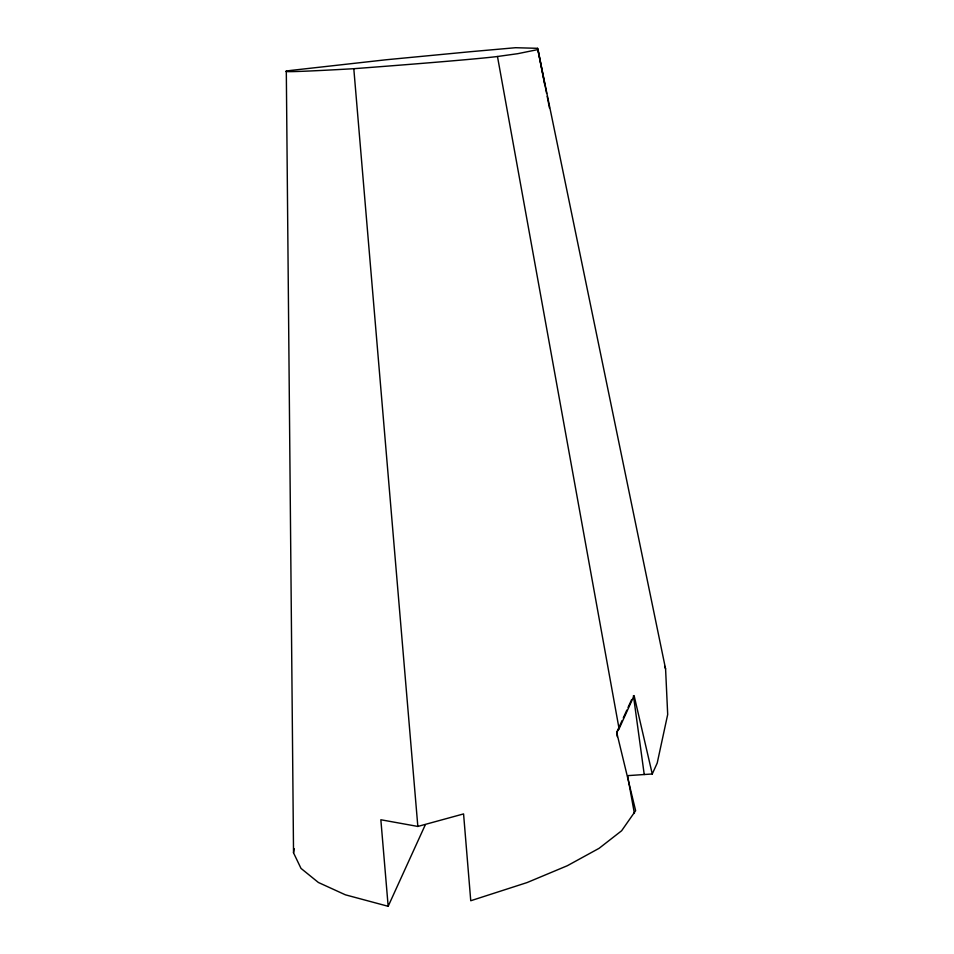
<?xml version="1.0" encoding="UTF-8"?>
<svg xmlns="http://www.w3.org/2000/svg" width="954" height="954" viewBox="0 0 954 954"><rect width="100%" height="100%" fill="white"/><g stroke="black" fill="none" stroke-linecap="round" stroke-linejoin="round"><path stroke-width="1.43" d="M425.269 824.864L388.171 906.3L345.36 894.804L318.397 882.486L300.987 868.379L293.534 852.84L294.202 848.678M617.298 736.75L616.689 732.374L619.086 728.808L634.112 695.597L652.262 773.98L627.899 775.626M388.171 906.3L380.849 819.76L417.84 826.438L463.572 813.917L470.751 900.743L527.073 882.569L567.32 865.731L599.088 848.321L621.626 830.755L635.638 810.697L616.689 732.374L622.068 720.568M652.262 773.98L657.211 763.057L667.693 714.486L665.582 668.897L537.603 48.32L515.565 47.712L470.179 51.731L386.084 59.768L291.018 70.405A263.614 3.089 -4 0 0 353.803 68.7A263.614 3.089 -4 0 0 497.475 56.501L517.736 53.686L538.044 49.536L546.618 93.42M623.272 717.945L626.85 710.074M628.054 707.451L631.631 699.58M664.616 666.13L665.582 668.897M547.191 96.354L549.48 108.052M537.603 48.32L544.758 84.87M497.475 56.501L619.086 728.808M627.672 776.27L634.398 813.452M633.432 695.645L644.236 774.529M353.803 68.7L417.84 826.438M286.307 71.204L293.534 852.84"/></g></svg>
